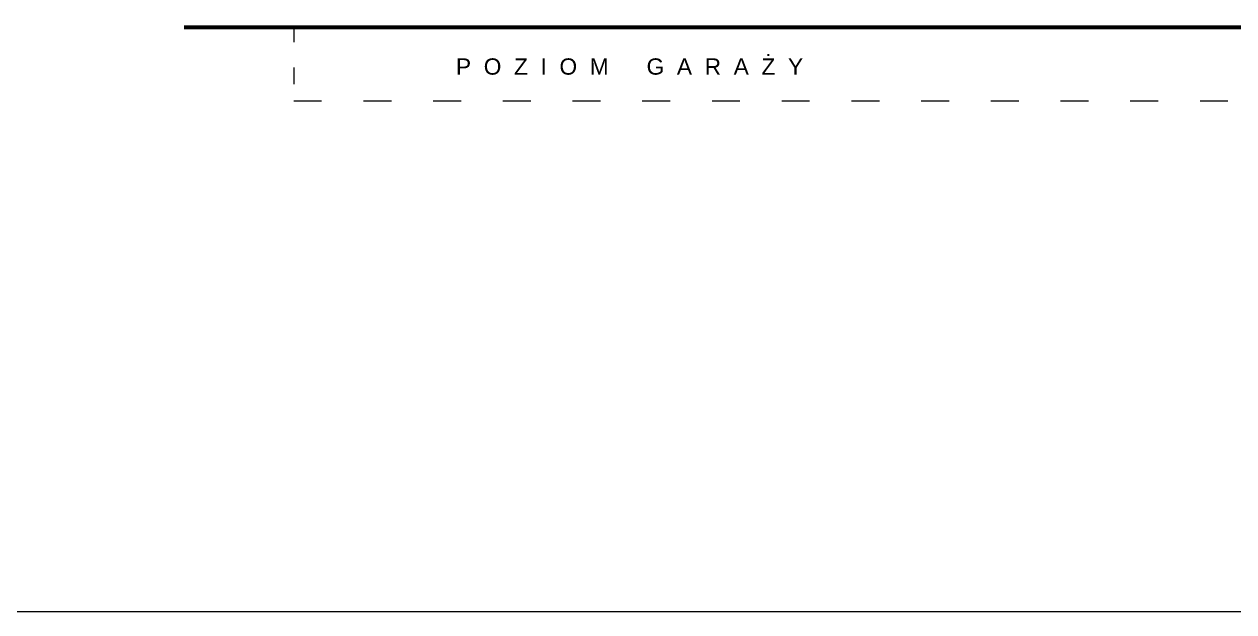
# Model space of a CAD drawing. Header units: millimetres. Extents: x 2834 to 13053, y -2252 to 4789.
# Drawn here: x 7782 to 10384, y -2252 to -989 of the extents above; entities that cross this region are included whole.
import ezdxf

# ---------------------------------------------------------------- set-up
doc = ezdxf.new("R2010")
doc.units = ezdxf.units.MM
doc.header["$MEASUREMENT"] = 0
doc.linetypes.add('ACAD_ISO03W100', pattern=[30, 12, -18])
for name, color, linetype, lineweight in [('Urządzenia', 160, 'Continuous', 5), ('Widok', 7, 'Continuous', 9), ('Wymiary', 102, 'Continuous', 5)]:
    doc.layers.add(name, color=color, linetype=linetype, lineweight=lineweight)
doc.styles.get("Standard").update_dxf_attribs({"font": 'ARIAL.TTF'})

msp = doc.modelspace()

# ---------------------------------------------------------------- linework, layer by layer
at = {"layer": 'Urządzenia', "linetype": 'ACAD_ISO03W100', "ltscale": 3}
msp.add_line((8361.608, -901.445), (8361.608, -1153.426), dxfattribs=at)
at = {"layer": 'Urządzenia', "linetype": 'ACAD_ISO03W100', "ltscale": 5}
msp.add_line((8361.608, -1153.426), (12766.364, -1153.426), dxfattribs=at)
at = {"layer": 'Widok', "lineweight": 60}
msp.add_line((12882.369, -995.541), (8125.452, -995.541), dxfattribs=at)
at = {"layer": 'Widok'}
msp.add_lwpolyline([(2833.532, 4788.852), (13053.391, 4788.852), (13053.391, -2251.889), (2833.532, -2251.889)], close=True, dxfattribs=at)

# ---------------------------------------------------------------- texts
at = {"layer": 'Wymiary', "insert": (8710.567, -1061.998), "char_height": 35, "width": 1300.4639, "attachment_point": 1}
msp.add_mtext('{\\fArial|b0|i0|c238|p34;P  O  Z  I  O  M      G  A  R  A  Ż  Y\\H2x;   }', dxfattribs=at)

doc.saveas('drawing.dxf')
